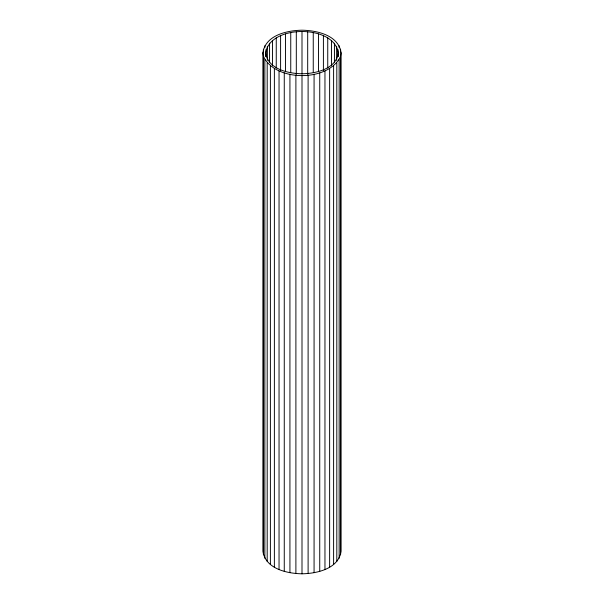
<?xml version="1.0" encoding="UTF-8"?>
<svg xmlns="http://www.w3.org/2000/svg" width="604" height="604" viewBox="0 0 604 604"><rect width="100%" height="100%" fill="white"/><g stroke="black" fill="none" stroke-linecap="round" stroke-linejoin="round"><path stroke-width="0.91" d="M262.936 52.752C265.375 35.191 287.104 30.449 302 30.2C316.896 30.449 338.625 35.191 341.064 52.752L341.064 551.248C338.625 568.809 316.896 573.551 302 573.8C287.104 573.551 265.375 568.809 262.936 551.248L262.936 52.752L263.412 56.285L263.412 554.774M265.586 56.527C264.19 23.171 339.81 23.171 338.414 56.527M265.586 52.752C267.859 69.128 288.116 73.545 302 73.779C315.884 73.545 336.141 69.128 338.414 52.752M340.588 554.774L340.588 56.285L341.064 52.752M263.412 56.285C275.235 82.038 328.765 82.038 340.588 56.285M340.588 49.226L340.588 52.05M339.154 45.783L339.154 47.671M339.154 59.728L339.154 558.217M337.968 49.468L337.968 56.059M336.805 62.997L336.805 561.486M336.632 46.259L336.632 60.392M334.442 43.209L334.442 62.053M333.604 66.01L333.604 564.506M331.46 40.4L331.46 65.844M329.625 68.705L329.625 567.194M327.745 37.886L327.745 68.041M324.96 71L324.96 569.489M323.404 35.749L323.404 70.615M319.735 72.85L319.735 571.339M318.534 34.02L318.534 71.717M314.072 74.209L314.072 572.698M313.25 32.759L313.25 72.337M308.108 75.032L308.108 573.521M307.693 31.989L307.693 74.398M302 31.733L302 74.133M302 75.311L302 573.8M296.307 31.989L296.307 74.398M295.892 75.032L295.892 573.521M290.751 32.759L290.751 72.337M289.928 74.209L289.928 572.698M285.466 34.02L285.466 71.717M284.265 72.85L284.265 571.339M280.596 35.749L280.596 70.615M279.04 71L279.04 569.489M276.255 37.886L276.255 68.041M274.375 68.705L274.375 567.194M272.54 40.4L272.54 65.844M270.396 66.01L270.396 564.506M269.558 43.209L269.558 62.053M267.368 46.259L267.368 60.392M267.195 62.997L267.195 561.486M266.032 49.468L266.032 56.059M264.846 45.783L264.846 47.671M264.846 59.728L264.846 558.217M263.412 49.226L263.412 52.05"/></g></svg>
